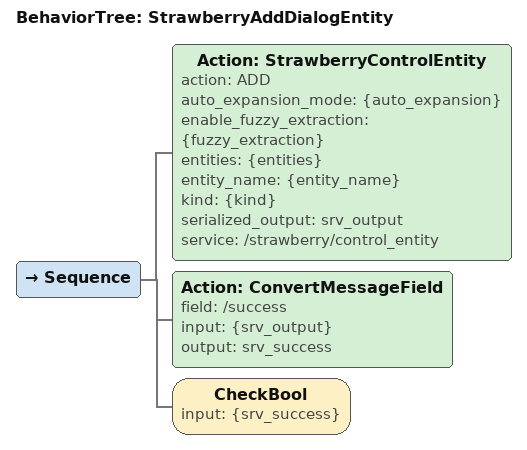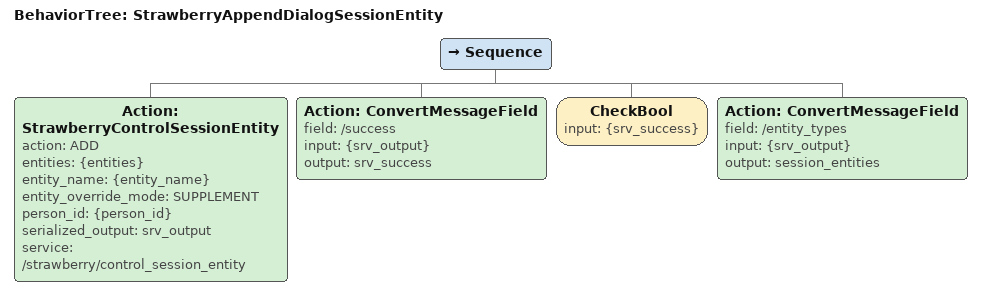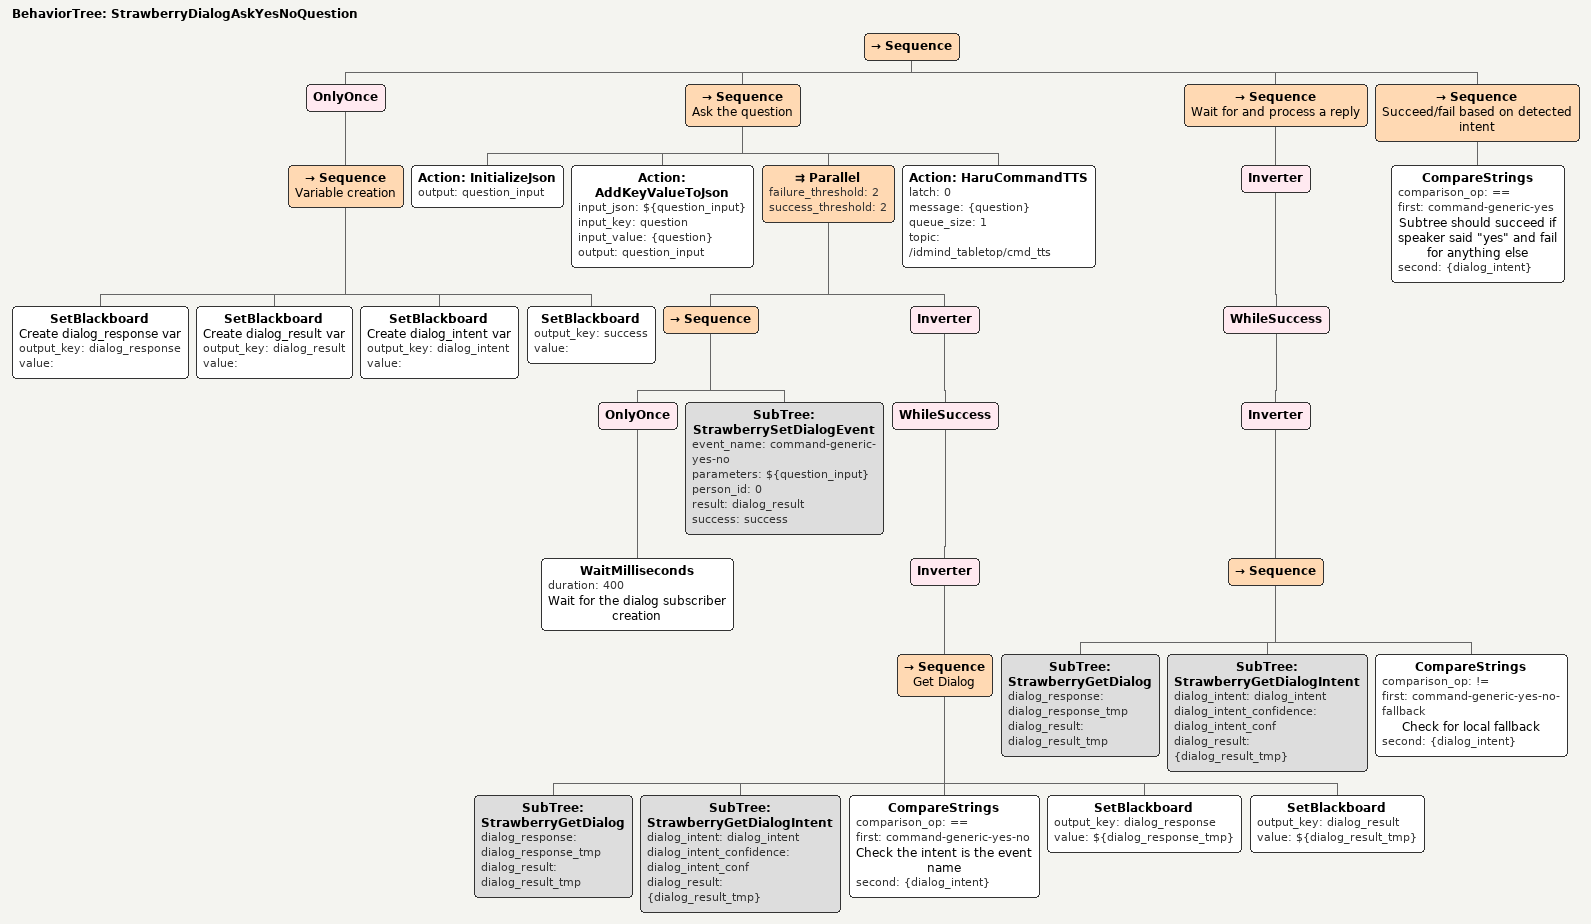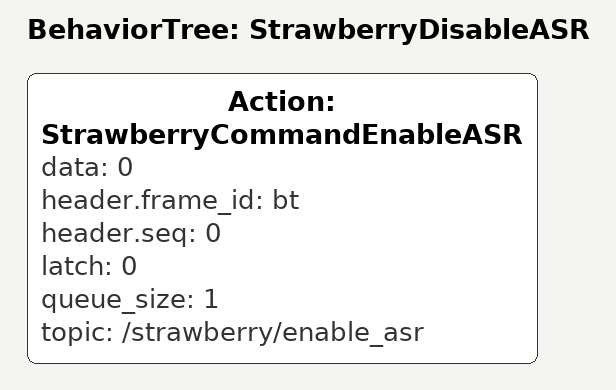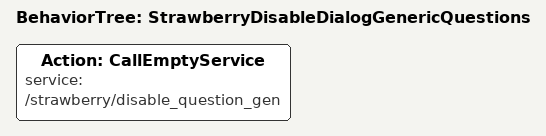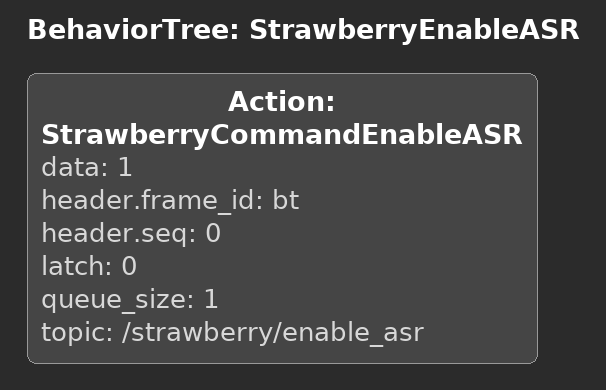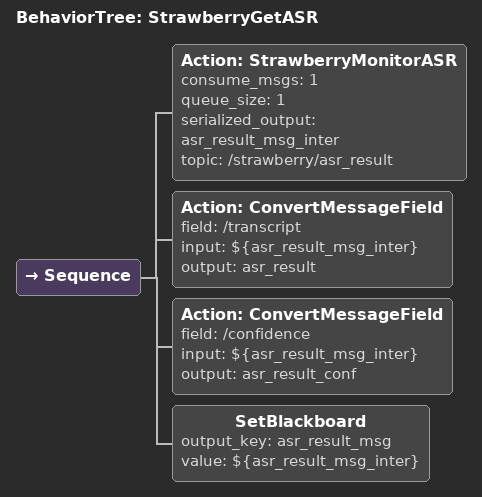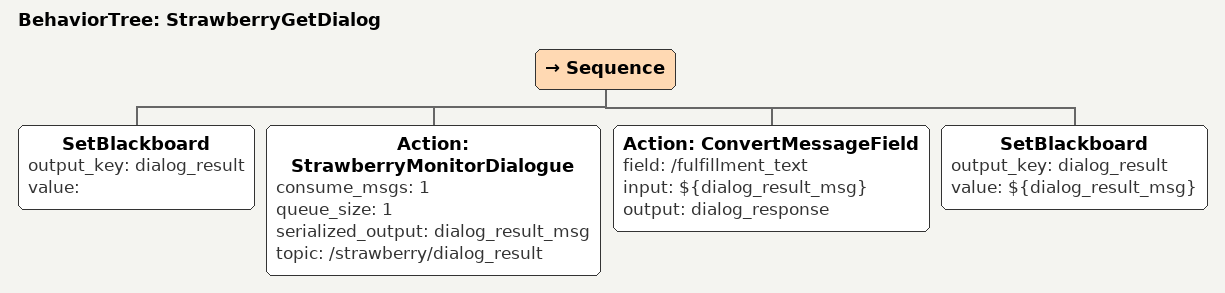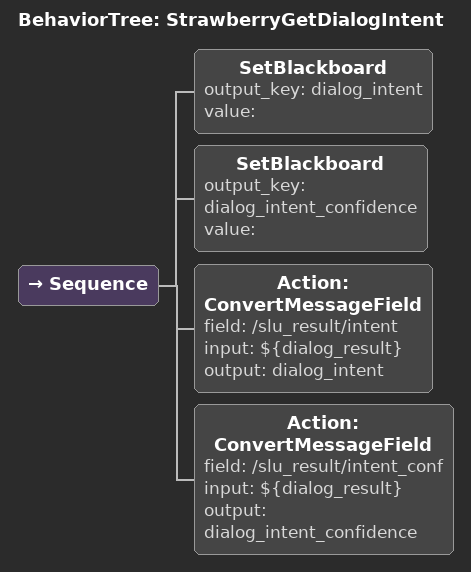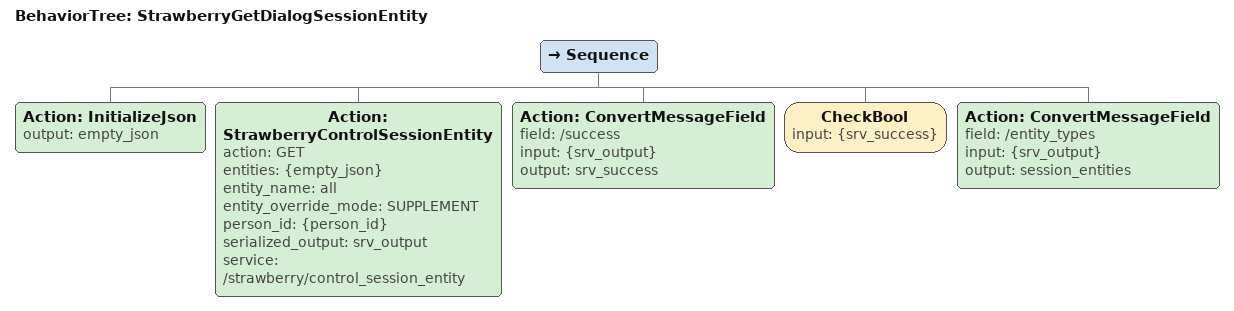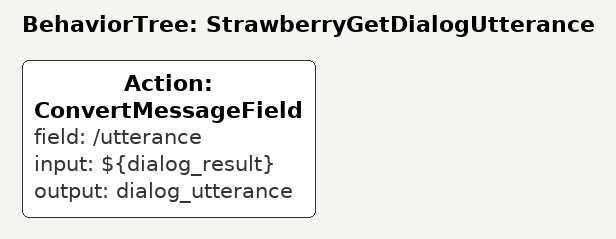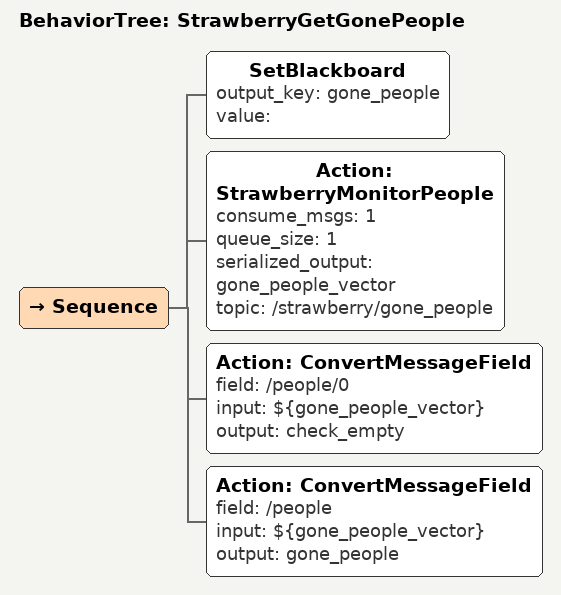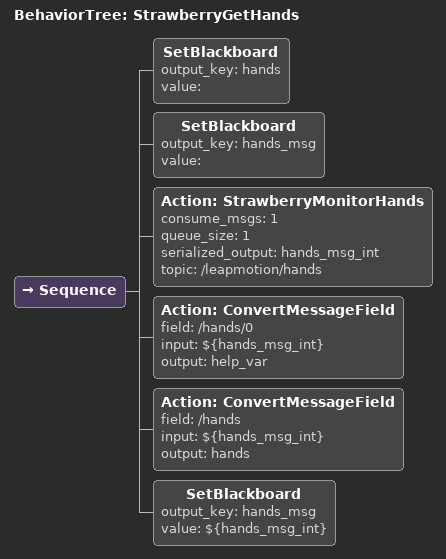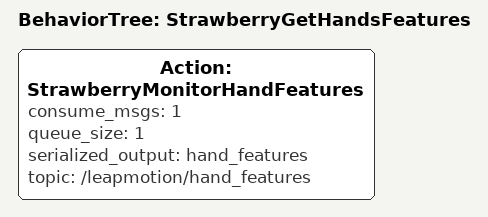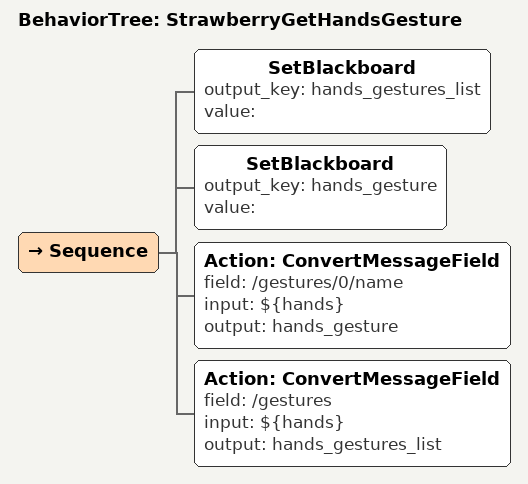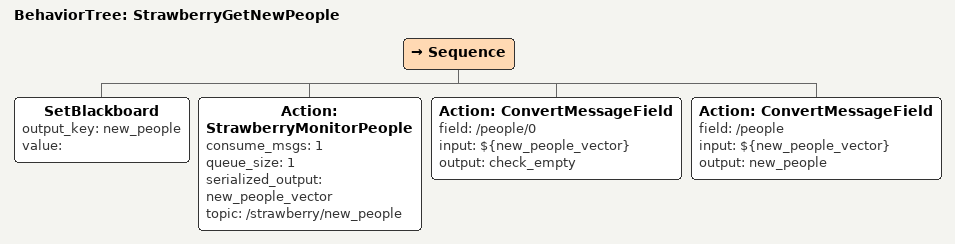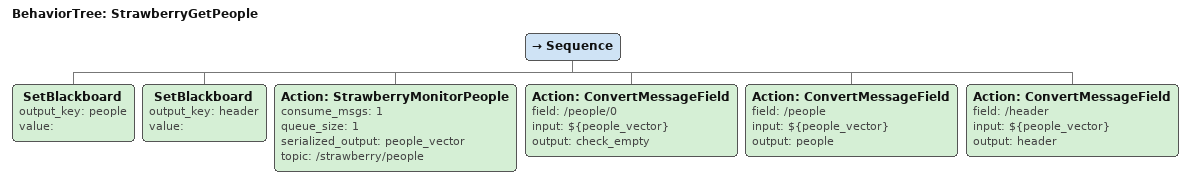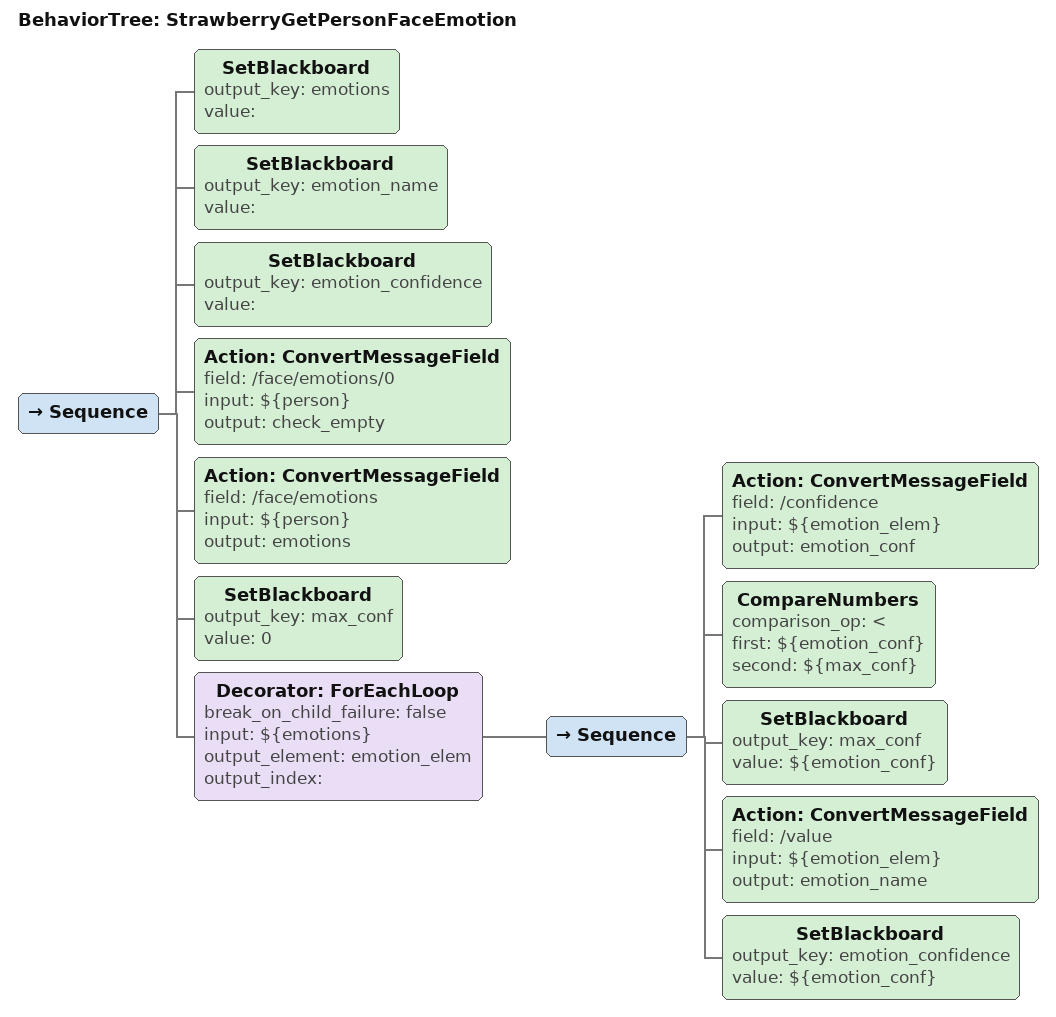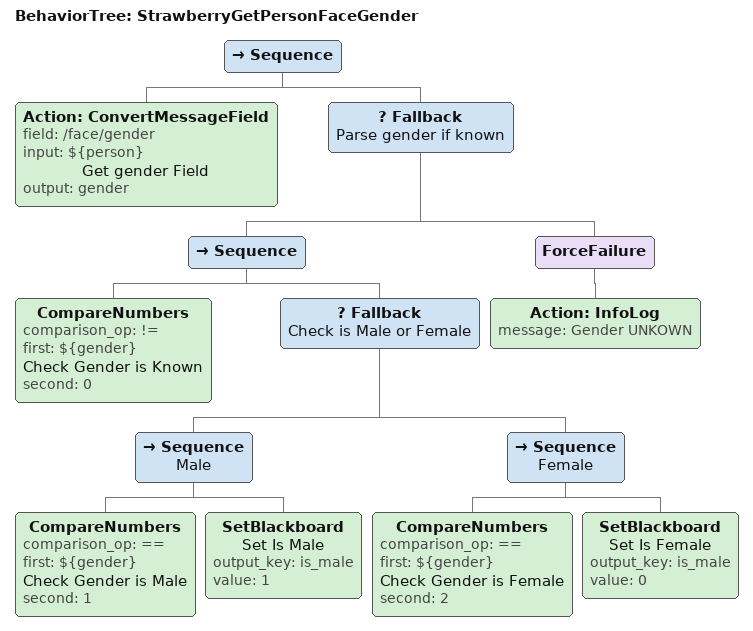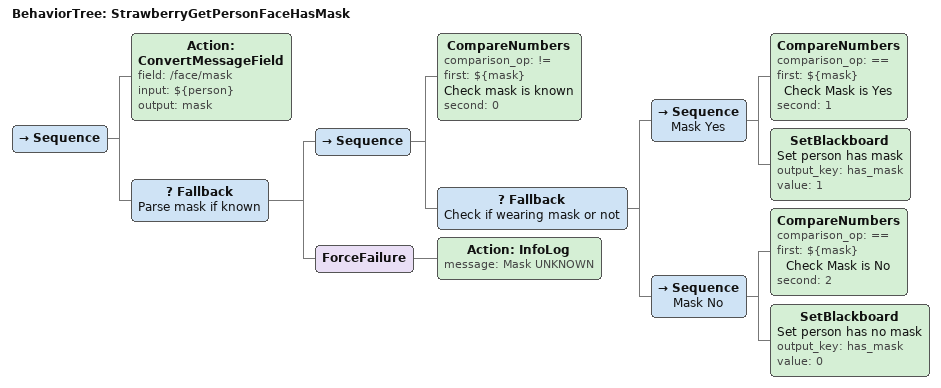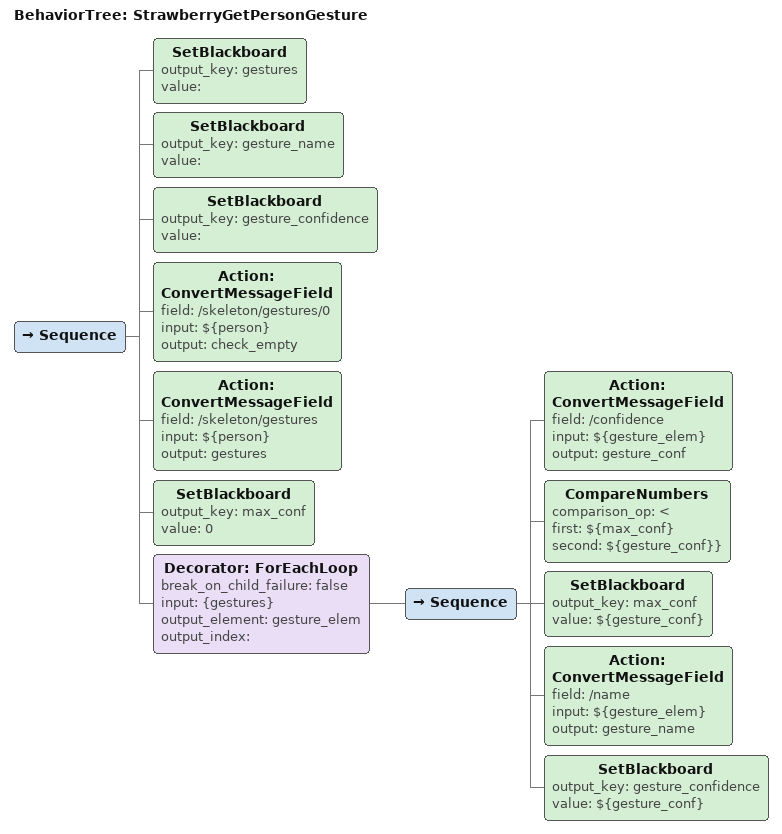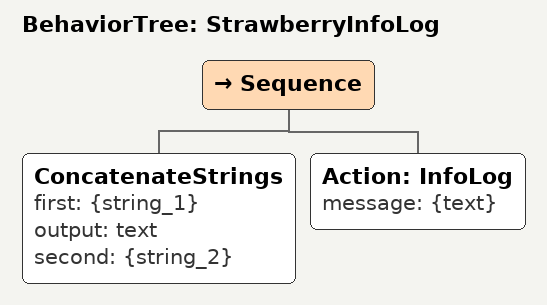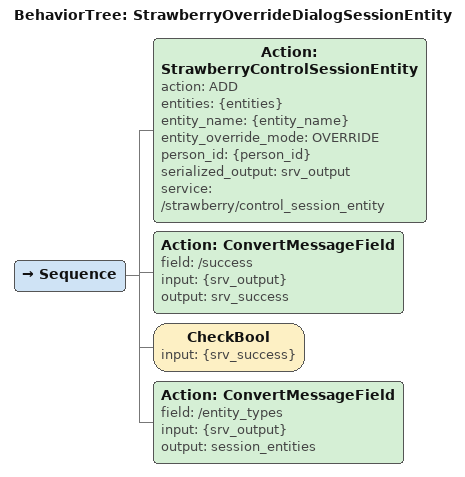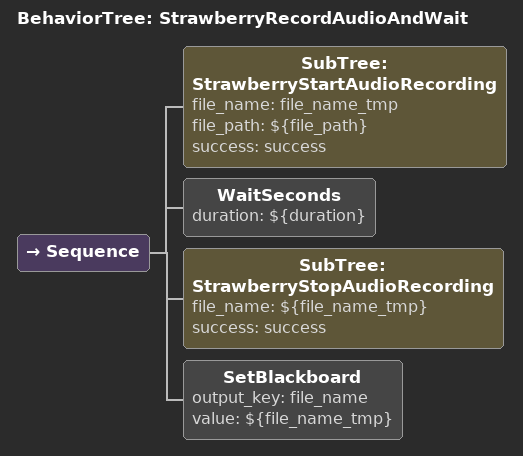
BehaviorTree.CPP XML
<BehaviorTree ID="StrawberryAddDialogEntity">
    <Sequence>
        <Action ID="StrawberryControlEntity" action="ADD" auto_expansion_mode="{auto_expansion}" enable_fuzzy_extraction="{fuzzy_extraction}" entities="{entities}" entity_name="{entity_name}" kind="{kind}" serialized_output="srv_output" service="/strawberry/control_entity"/>
        <Action ID="ConvertMessageField" field="/success" input="{srv_output}" output="srv_success"/>
        <CheckBool input="{srv_success}"/>
    </Sequence>
</BehaviorTree>

<BehaviorTree ID="StrawberryAppendDialogSessionEntity">
    <Sequence>
        <Action ID="StrawberryControlSessionEntity" action="ADD" entities="{entities}" entity_name="{entity_name}" entity_override_mode="SUPPLEMENT" person_id="{person_id}" serialized_output="srv_output" service="/strawberry/control_session_entity"/>
        <Action ID="ConvertMessageField" field="/success" input="{srv_output}" output="srv_success"/>
        <CheckBool input="{srv_success}"/>
        <Action ID="ConvertMessageField" field="/entity_types" input="{srv_output}" output="session_entities"/>
    </Sequence>
</BehaviorTree>

<BehaviorTree ID="StrawberryDialogAskYesNoQuestion">
    <Sequence>
        <OnlyOnce>
            <Sequence name="Variable creation">
                <SetBlackboard name="Create dialog_response var" output_key="dialog_response" value=""/>
                <SetBlackboard name="Create dialog_result var" output_key="dialog_result" value=""/>
                <SetBlackboard name="Create dialog_intent var" output_key="dialog_intent" value=""/>
                <SetBlackboard output_key="success" value=""/>
            </Sequence>
        </OnlyOnce>
        <Sequence name="Ask the question">
            <Action ID="InitializeJson" output="question_input"/>
            <Action ID="AddKeyValueToJson" input_json="${question_input}" input_key="question" input_value="{question}" output="question_input"/>
            <Parallel failure_threshold="2" success_threshold="2">
                <Sequence>
                    <OnlyOnce>
                        <WaitMilliseconds duration="400" name="Wait for the dialog subscriber creation"/>
                    </OnlyOnce>
                    <SubTree ID="StrawberrySetDialogEvent" event_name="command-generic-yes-no" parameters="${question_input}" person_id="0" result="dialog_result" success="success"/>
                </Sequence>
                <Inverter>
                    <WhileSuccess>
                        <Inverter>
                            <Sequence name="Get Dialog">
                                <SubTree ID="StrawberryGetDialog" dialog_response="dialog_response_tmp" dialog_result="dialog_result_tmp"/>
                                <SubTree ID="StrawberryGetDialogIntent" dialog_intent="dialog_intent" dialog_intent_confidence="dialog_intent_conf" dialog_result="{dialog_result_tmp}"/>
                                <CompareStrings comparison_op="==" first="command-generic-yes-no" name="Check the intent is the event name" second="{dialog_intent}"/>
                                <SetBlackboard output_key="dialog_response" value="${dialog_response_tmp}"/>
                                <SetBlackboard output_key="dialog_result" value="${dialog_result_tmp}"/>
                            </Sequence>
                        </Inverter>
                    </WhileSuccess>
                </Inverter>
            </Parallel>
            <Action ID="HaruCommandTTS" latch="0" message="{question}" queue_size="1" topic="/idmind_tabletop/cmd_tts"/>
        </Sequence>
        <Sequence name="Wait for and process a reply">
            <Inverter>
                <WhileSuccess>
                    <Inverter>
                        <Sequence>
                            <SubTree ID="StrawberryGetDialog" dialog_response="dialog_response_tmp" dialog_result="dialog_result_tmp"/>
                            <SubTree ID="StrawberryGetDialogIntent" dialog_intent="dialog_intent" dialog_intent_confidence="dialog_intent_conf" dialog_result="{dialog_result_tmp}"/>
                            <CompareStrings comparison_op="!=" first="command-generic-yes-no-fallback" name="Check for local fallback" second="{dialog_intent}"/>
                        </Sequence>
                    </Inverter>
                </WhileSuccess>
            </Inverter>
        </Sequence>
        <Sequence name="Succeed/fail based on detected intent">
            <CompareStrings comparison_op="==" first="command-generic-yes" name="Subtree should succeed if speaker said &quot;yes&quot; and fail for anything else" second="{dialog_intent}"/>
        </Sequence>
    </Sequence>
</BehaviorTree>

<BehaviorTree ID="StrawberryDisableASR">
    <Action ID="StrawberryCommandEnableASR" data="0" header.frame_id="bt" header.seq="0" latch="0" queue_size="1" topic="/strawberry/enable_asr"/>
</BehaviorTree>

<BehaviorTree ID="StrawberryDisableDialogGenericQuestions">
    <Action ID="CallEmptyService" service="/strawberry/disable_question_gen"/>
</BehaviorTree>

<BehaviorTree ID="StrawberryEnableASR">
    <Action ID="StrawberryCommandEnableASR" data="1" header.frame_id="bt" header.seq="0" latch="0" queue_size="1" topic="/strawberry/enable_asr"/>
</BehaviorTree>

<BehaviorTree ID="StrawberryGetASR">
    <Sequence>
        <Action ID="StrawberryMonitorASR" consume_msgs="1" queue_size="1" serialized_output="asr_result_msg_inter" topic="/strawberry/asr_result"/>
        <Action ID="ConvertMessageField" field="/transcript" input="${asr_result_msg_inter}" output="asr_result"/>
        <Action ID="ConvertMessageField" field="/confidence" input="${asr_result_msg_inter}" output="asr_result_conf"/>
        <SetBlackboard output_key="asr_result_msg" value="${asr_result_msg_inter}"/>
    </Sequence>
</BehaviorTree>

<BehaviorTree ID="StrawberryGetDialog">
    <Sequence>
        <SetBlackboard output_key="dialog_result" value=""/>
        <Action ID="StrawberryMonitorDialogue" consume_msgs="1" queue_size="1" serialized_output="dialog_result_msg" topic="/strawberry/dialog_result"/>
        <Action ID="ConvertMessageField" field="/fulfillment_text" input="${dialog_result_msg}" output="dialog_response"/>
        <SetBlackboard output_key="dialog_result" value="${dialog_result_msg}"/>
    </Sequence>
</BehaviorTree>

<BehaviorTree ID="StrawberryGetDialogIntent">
    <Sequence>
        <SetBlackboard output_key="dialog_intent" value=""/>
        <SetBlackboard output_key="dialog_intent_confidence" value=""/>
        <Action ID="ConvertMessageField" field="/slu_result/intent" input="${dialog_result}" output="dialog_intent"/>
        <Action ID="ConvertMessageField" field="/slu_result/intent_conf" input="${dialog_result}" output="dialog_intent_confidence"/>
    </Sequence>
</BehaviorTree>

<BehaviorTree ID="StrawberryGetDialogSessionEntity">
    <Sequence>
        <Action ID="InitializeJson" output="empty_json"/>
        <Action ID="StrawberryControlSessionEntity" action="GET" entities="{empty_json}" entity_name="all" entity_override_mode="SUPPLEMENT" person_id="{person_id}" serialized_output="srv_output" service="/strawberry/control_session_entity"/>
        <Action ID="ConvertMessageField" field="/success" input="{srv_output}" output="srv_success"/>
        <CheckBool input="{srv_success}"/>
        <Action ID="ConvertMessageField" field="/entity_types" input="{srv_output}" output="session_entities"/>
    </Sequence>
</BehaviorTree>

<BehaviorTree ID="StrawberryGetDialogUtterance">
    <Action ID="ConvertMessageField" field="/utterance" input="${dialog_result}" output="dialog_utterance"/>
</BehaviorTree>

<BehaviorTree ID="StrawberryGetGonePeople">
    <Sequence>
        <SetBlackboard output_key="gone_people" value=""/>
        <Action ID="StrawberryMonitorPeople" consume_msgs="1" queue_size="1" serialized_output="gone_people_vector" topic="/strawberry/gone_people"/>
        <Action ID="ConvertMessageField" field="/people/0" input="${gone_people_vector}" output="check_empty"/>
        <Action ID="ConvertMessageField" field="/people" input="${gone_people_vector}" output="gone_people"/>
    </Sequence>
</BehaviorTree>

<BehaviorTree ID="StrawberryGetHands">
    <Sequence>
        <SetBlackboard output_key="hands" value=""/>
        <SetBlackboard output_key="hands_msg" value=""/>
        <Action ID="StrawberryMonitorHands" consume_msgs="1" queue_size="1" serialized_output="hands_msg_int" topic="/leapmotion/hands"/>
        <Action ID="ConvertMessageField" field="/hands/0" input="${hands_msg_int}" output="help_var"/>
        <Action ID="ConvertMessageField" field="/hands" input="${hands_msg_int}" output="hands"/>
        <SetBlackboard output_key="hands_msg" value="${hands_msg_int}"/>
    </Sequence>
</BehaviorTree>

<BehaviorTree ID="StrawberryGetHandsFeatures">
    <Action ID="StrawberryMonitorHandFeatures" consume_msgs="1" queue_size="1" serialized_output="hand_features" topic="/leapmotion/hand_features"/>
</BehaviorTree>

<BehaviorTree ID="StrawberryGetHandsGesture">
    <Sequence>
        <SetBlackboard output_key="hands_gestures_list" value=""/>
        <SetBlackboard output_key="hands_gesture" value=""/>
        <Action ID="ConvertMessageField" field="/gestures/0/name" input="${hands}" output="hands_gesture"/>
        <Action ID="ConvertMessageField" field="/gestures" input="${hands}" output="hands_gestures_list"/>
    </Sequence>
</BehaviorTree>

<BehaviorTree ID="StrawberryGetNewPeople">
    <Sequence>
        <SetBlackboard output_key="new_people" value=""/>
        <Action ID="StrawberryMonitorPeople" consume_msgs="1" queue_size="1" serialized_output="new_people_vector" topic="/strawberry/new_people"/>
        <Action ID="ConvertMessageField" field="/people/0" input="${new_people_vector}" output="check_empty"/>
        <Action ID="ConvertMessageField" field="/people" input="${new_people_vector}" output="new_people"/>
    </Sequence>
</BehaviorTree>

<BehaviorTree ID="StrawberryGetPeople">
    <Sequence>
        <SetBlackboard output_key="people" value=""/>
        <SetBlackboard output_key="header" value=""/>
        <Action ID="StrawberryMonitorPeople" consume_msgs="1" queue_size="1" serialized_output="people_vector" topic="/strawberry/people"/>
        <Action ID="ConvertMessageField" field="/people/0" input="${people_vector}" output="check_empty"/>
        <Action ID="ConvertMessageField" field="/people" input="${people_vector}" output="people"/>
        <Action ID="ConvertMessageField" field="/header" input="${people_vector}" output="header"/>
    </Sequence>
</BehaviorTree>

<BehaviorTree ID="StrawberryGetPersonFaceEmotion">
    <Sequence>
        <SetBlackboard output_key="emotions" value=""/>
        <SetBlackboard output_key="emotion_name" value=""/>
        <SetBlackboard output_key="emotion_confidence" value=""/>
        <Action ID="ConvertMessageField" field="/face/emotions/0" input="${person}" output="check_empty"/>
        <Action ID="ConvertMessageField" field="/face/emotions" input="${person}" output="emotions"/>
        <SetBlackboard output_key="max_conf" value="0"/>
        <Decorator ID="ForEachLoop" break_on_child_failure="false" input="${emotions}" output_element="emotion_elem" output_index="">
            <Sequence>
                <Action ID="ConvertMessageField" field="/confidence" input="${emotion_elem}" output="emotion_conf"/>
                <CompareNumbers comparison_op="&lt;" first="${emotion_conf}" second="${max_conf}"/>
                <SetBlackboard output_key="max_conf" value="${emotion_conf}"/>
                <Action ID="ConvertMessageField" field="/value" input="${emotion_elem}" output="emotion_name"/>
                <SetBlackboard output_key="emotion_confidence" value="${emotion_conf}"/>
            </Sequence>
        </Decorator>
    </Sequence>
</BehaviorTree>

<BehaviorTree ID="StrawberryGetPersonFaceGender">
    <Sequence>
        <Action ID="ConvertMessageField" field="/face/gender" input="${person}" name="Get gender Field" output="gender"/>
        <Fallback name="Parse gender if known">
            <Sequence>
                <CompareNumbers comparison_op="!=" first="${gender}" name="Check Gender is Known" second="0"/>
                <Fallback name="Check is Male or Female">
                    <Sequence name="Male">
                        <CompareNumbers comparison_op="==" first="${gender}" name="Check Gender is Male" second="1"/>
                        <SetBlackboard name="Set Is Male" output_key="is_male" value="1"/>
                    </Sequence>
                    <Sequence name="Female">
                        <CompareNumbers comparison_op="==" first="${gender}" name="Check Gender is Female" second="2"/>
                        <SetBlackboard name="Set Is Female" output_key="is_male" value="0"/>
                    </Sequence>
                </Fallback>
            </Sequence>
            <ForceFailure>
                <Action ID="InfoLog" message="Gender UNKOWN"/>
            </ForceFailure>
        </Fallback>
    </Sequence>
</BehaviorTree>

<BehaviorTree ID="StrawberryGetPersonFaceHasMask">
    <Sequence>
        <Action ID="ConvertMessageField" field="/face/mask" input="${person}" output="mask"/>
        <Fallback name="Parse mask if known">
            <Sequence>
                <CompareNumbers comparison_op="!=" first="${mask}" name="Check mask is known" second="0"/>
                <Fallback name="Check if wearing mask or not">
                    <Sequence name="Mask Yes">
                        <CompareNumbers comparison_op="==" first="${mask}" name="Check Mask is Yes" second="1"/>
                        <SetBlackboard name="Set person has mask" output_key="has_mask" value="1"/>
                    </Sequence>
                    <Sequence name="Mask No">
                        <CompareNumbers comparison_op="==" first="${mask}" name="Check Mask is No" second="2"/>
                        <SetBlackboard name="Set person has no mask" output_key="has_mask" value="0"/>
                    </Sequence>
                </Fallback>
            </Sequence>
            <ForceFailure>
                <Action ID="InfoLog" message="Mask UNKNOWN"/>
            </ForceFailure>
        </Fallback>
    </Sequence>
</BehaviorTree>

<BehaviorTree ID="StrawberryGetPersonGesture">
    <Sequence>
        <SetBlackboard output_key="gestures" value=""/>
        <SetBlackboard output_key="gesture_name" value=""/>
        <SetBlackboard output_key="gesture_confidence" value=""/>
        <Action ID="ConvertMessageField" field="/skeleton/gestures/0" input="${person}" output="check_empty"/>
        <Action ID="ConvertMessageField" field="/skeleton/gestures" input="${person}" output="gestures"/>
        <SetBlackboard output_key="max_conf" value="0"/>
        <Decorator ID="ForEachLoop" break_on_child_failure="false" input="{gestures}" output_element="gesture_elem" output_index="">
            <Sequence>
                <Action ID="ConvertMessageField" field="/confidence" input="${gesture_elem}" output="gesture_conf"/>
                <CompareNumbers comparison_op="&lt;" first="${max_conf}" second="${gesture_conf}}"/>
                <SetBlackboard output_key="max_conf" value="${gesture_conf}"/>
                <Action ID="ConvertMessageField" field="/name" input="${gesture_elem}" output="gesture_name"/>
                <SetBlackboard output_key="gesture_confidence" value="${gesture_conf}"/>
            </Sequence>
        </Decorator>
    </Sequence>
</BehaviorTree>

<BehaviorTree ID="StrawberryInfoLog">
    <Sequence>
        <ConcatenateStrings first="{string_1}" output="text" second="{string_2}"/>
        <Action ID="InfoLog" message="{text}"/>
    </Sequence>
</BehaviorTree>

<BehaviorTree ID="StrawberryOverrideDialogSessionEntity">
    <Sequence>
        <Action ID="StrawberryControlSessionEntity" action="ADD" entities="{entities}" entity_name="{entity_name}" entity_override_mode="OVERRIDE" person_id="{person_id}" serialized_output="srv_output" service="/strawberry/control_session_entity"/>
        <Action ID="ConvertMessageField" field="/success" input="{srv_output}" output="srv_success"/>
        <CheckBool input="{srv_success}"/>
        <Action ID="ConvertMessageField" field="/entity_types" input="{srv_output}" output="session_entities"/>
    </Sequence>
</BehaviorTree>

<BehaviorTree ID="StrawberryRecordAudioAndWait">
    <Sequence>
        <SubTree ID="StrawberryStartAudioRecording" file_name="file_name_tmp" file_path="${file_path}" success="success"/>
        <WaitSeconds duration="${duration}"/>
        <SubTree ID="StrawberryStopAudioRecording" file_name="${file_name_tmp}" success="success"/>
        <SetBlackboard output_key="file_name" value="${file_name_tmp}"/>
    </Sequence>
</BehaviorTree>
